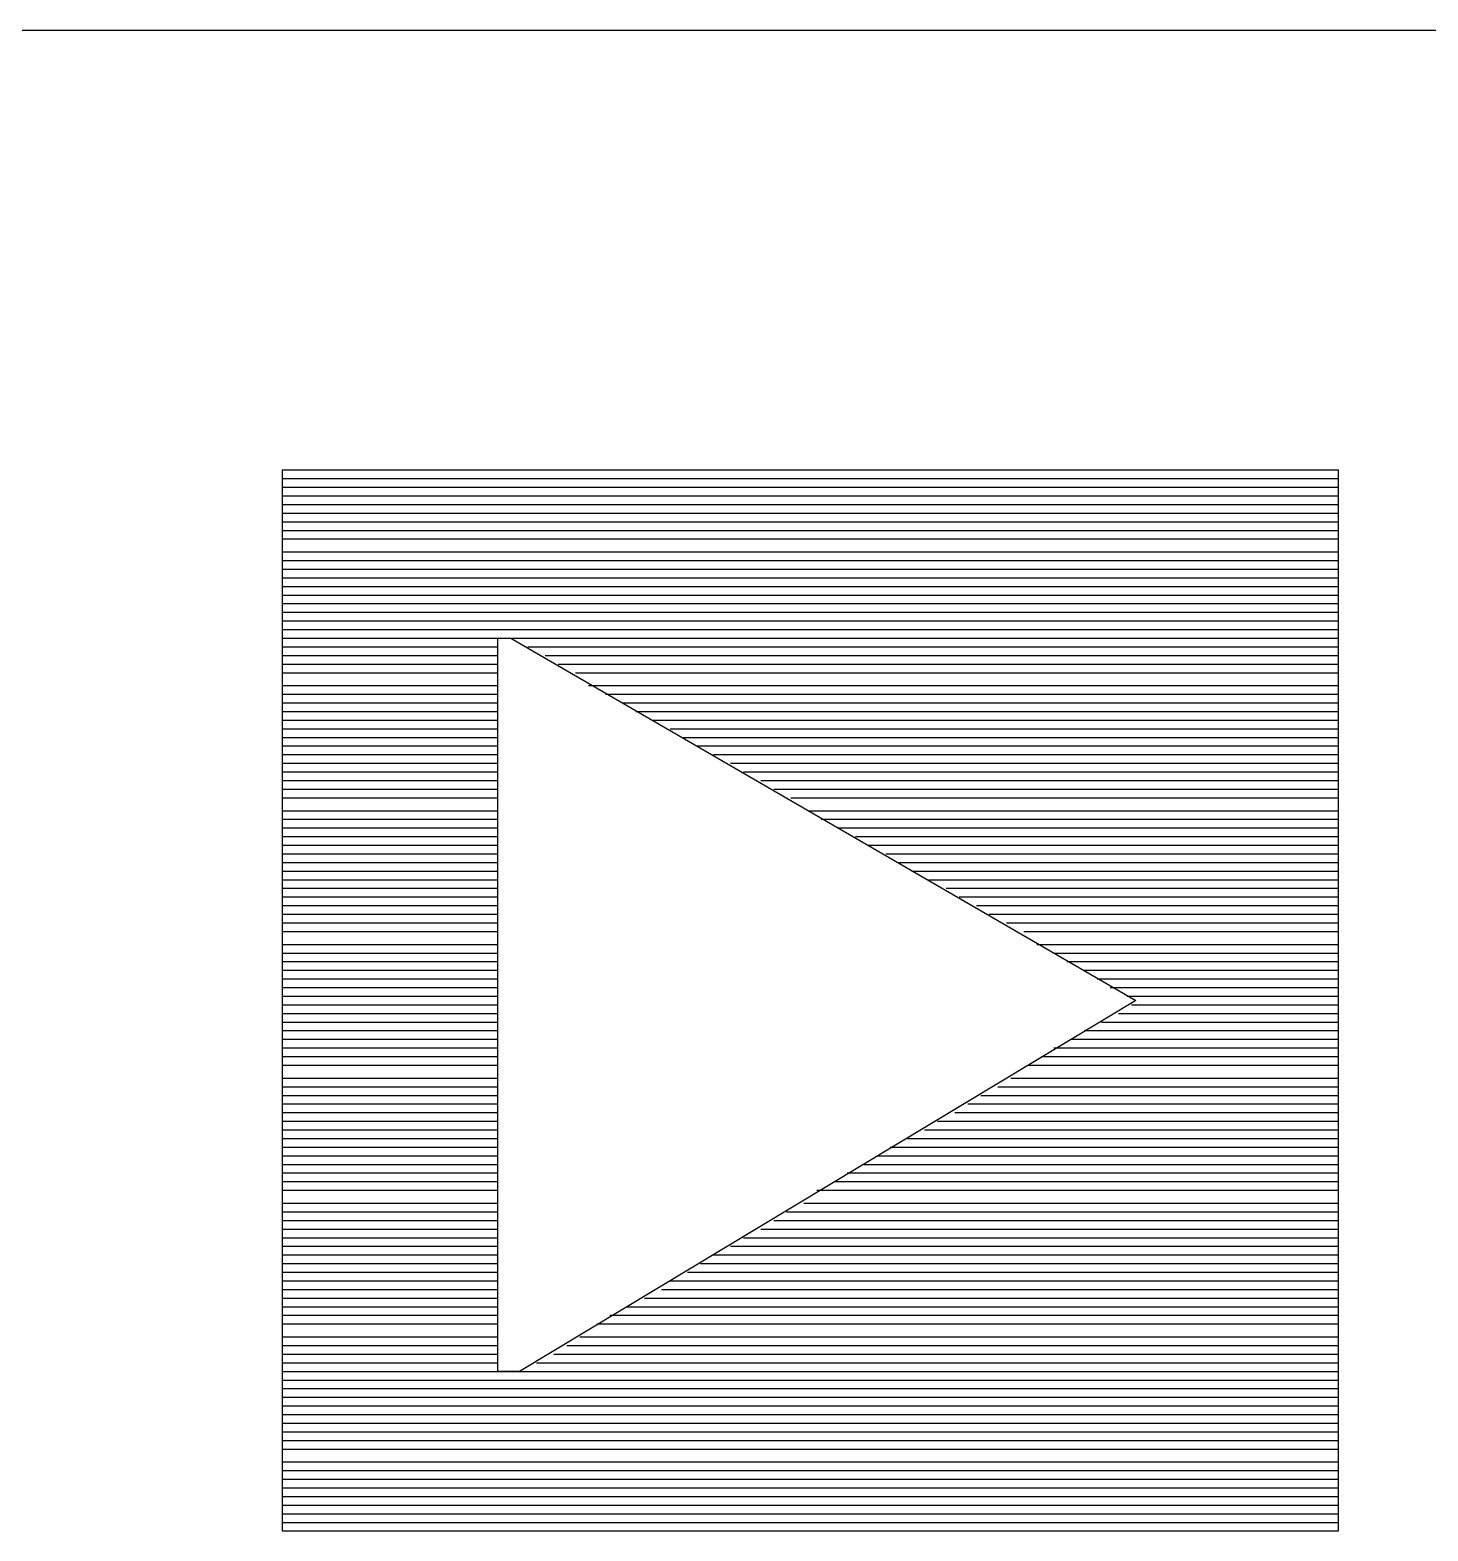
# Model space of a CAD drawing. Extents: x 11.9 to 28.1, y 10.8 to 21.2.
# Drawn here: x 25.6135 to 25.9378, y 11.701 to 12.049 of the extents above; entities that cross this region are included whole.
import ezdxf

# ---------------------------------------------------------------- set-up
doc = ezdxf.new("R2010")
doc.units = 0
doc.header["$MEASUREMENT"] = 0
doc.layers.add('LAYNR1', color=2, linetype='Continuous')

msp = doc.modelspace()

# ---------------------------------------------------------------- linework, layer by layer
at = {"layer": 'LAYNR1', "color": 7}
for points in [[(23.389, 12.049), (28.093, 12.049)], [(25.672, 11.947), (25.672, 11.701)], [(25.672, 11.947), (25.917, 11.947)], [(25.917, 11.701), (25.917, 11.947)], [(25.672, 11.945), (25.917, 11.945)], [(25.672, 11.943), (25.917, 11.943)], [(25.672, 11.941), (25.917, 11.941)], [(25.672, 11.939), (25.917, 11.939)], [(25.672, 11.937), (25.917, 11.937)], [(25.672, 11.935), (25.917, 11.935)], [(25.672, 11.933), (25.917, 11.933)], [(25.672, 11.931), (25.917, 11.931)], [(25.672, 11.928), (25.917, 11.928)], [(25.672, 11.926), (25.917, 11.926)], [(25.672, 11.924), (25.917, 11.924)], [(25.672, 11.922), (25.917, 11.922)], [(25.672, 11.92), (25.917, 11.92)], [(25.672, 11.918), (25.917, 11.918)], [(25.672, 11.916), (25.917, 11.916)], [(25.672, 11.914), (25.917, 11.914)], [(25.672, 11.912), (25.917, 11.912)], [(25.672, 11.91), (25.917, 11.91)], [(25.672, 11.908), (25.722, 11.908)], [(25.672, 11.906), (25.722, 11.906)], [(25.722, 11.738), (25.722, 11.908)], [(25.722, 11.908), (25.725, 11.908)], [(25.725, 11.908), (25.917, 11.908)], [(25.725, 11.908), (25.87, 11.824)], [(25.729, 11.906), (25.917, 11.906)], [(25.672, 11.904), (25.722, 11.904)], [(25.672, 11.902), (25.722, 11.902)], [(25.733, 11.904), (25.917, 11.904)], [(25.736, 11.902), (25.917, 11.902)], [(25.672, 11.9), (25.722, 11.9)], [(25.74, 11.9), (25.917, 11.9)], [(25.672, 11.897), (25.722, 11.897)], [(25.672, 11.895), (25.722, 11.895)], [(25.743, 11.897), (25.917, 11.897)], [(25.747, 11.895), (25.917, 11.895)], [(25.672, 11.893), (25.722, 11.893)], [(25.751, 11.893), (25.917, 11.893)], [(25.672, 11.891), (25.722, 11.891)], [(25.672, 11.889), (25.722, 11.889)], [(25.754, 11.891), (25.917, 11.891)], [(25.758, 11.889), (25.917, 11.889)], [(25.672, 11.887), (25.722, 11.887)], [(25.672, 11.885), (25.722, 11.885)], [(25.762, 11.887), (25.917, 11.887)], [(25.765, 11.885), (25.917, 11.885)], [(25.672, 11.883), (25.722, 11.883)], [(25.672, 11.881), (25.722, 11.881)], [(25.768, 11.883), (25.917, 11.883)], [(25.772, 11.881), (25.917, 11.881)], [(25.672, 11.879), (25.722, 11.879)], [(25.776, 11.879), (25.917, 11.879)], [(25.672, 11.877), (25.722, 11.877)], [(25.672, 11.875), (25.722, 11.875)], [(25.779, 11.877), (25.917, 11.877)], [(25.783, 11.875), (25.917, 11.875)], [(25.672, 11.873), (25.722, 11.873)], [(25.672, 11.871), (25.722, 11.871)], [(25.786, 11.873), (25.917, 11.873)], [(25.79, 11.871), (25.917, 11.871)], [(25.672, 11.868), (25.722, 11.868)], [(25.794, 11.868), (25.917, 11.868)], [(25.672, 11.866), (25.722, 11.866)], [(25.672, 11.864), (25.722, 11.864)], [(25.797, 11.866), (25.917, 11.866)], [(25.801, 11.864), (25.917, 11.864)], [(25.672, 11.862), (25.722, 11.862)], [(25.672, 11.86), (25.722, 11.86)], [(25.805, 11.862), (25.917, 11.862)], [(25.808, 11.86), (25.917, 11.86)], [(25.672, 11.858), (25.722, 11.858)], [(25.812, 11.858), (25.917, 11.858)], [(25.672, 11.856), (25.722, 11.856)], [(25.672, 11.854), (25.722, 11.854)], [(25.815, 11.856), (25.917, 11.856)], [(25.818, 11.854), (25.917, 11.854)], [(25.672, 11.852), (25.722, 11.852)], [(25.672, 11.85), (25.722, 11.85)], [(25.822, 11.852), (25.917, 11.852)], [(25.826, 11.85), (25.917, 11.85)], [(25.672, 11.848), (25.722, 11.848)], [(25.672, 11.846), (25.722, 11.846)], [(25.829, 11.848), (25.917, 11.848)], [(25.833, 11.846), (25.917, 11.846)], [(25.672, 11.844), (25.722, 11.844)], [(25.836, 11.844), (25.917, 11.844)], [(25.672, 11.842), (25.722, 11.842)], [(25.672, 11.84), (25.722, 11.84)], [(25.84, 11.842), (25.917, 11.842)], [(25.844, 11.84), (25.917, 11.84)], [(25.672, 11.837), (25.722, 11.837)], [(25.847, 11.837), (25.917, 11.837)], [(25.672, 11.835), (25.722, 11.835)], [(25.672, 11.833), (25.722, 11.833)], [(25.851, 11.835), (25.917, 11.835)], [(25.854, 11.833), (25.917, 11.833)], [(25.672, 11.831), (25.722, 11.831)], [(25.672, 11.829), (25.722, 11.829)], [(25.858, 11.831), (25.917, 11.831)], [(25.861, 11.829), (25.917, 11.829)], [(25.672, 11.827), (25.722, 11.827)], [(25.864, 11.827), (25.917, 11.827)], [(25.672, 11.825), (25.722, 11.825)], [(25.672, 11.823), (25.722, 11.823)], [(25.87, 11.824), (25.727, 11.738)], [(25.868, 11.825), (25.917, 11.825)], [(25.869, 11.823), (25.917, 11.823)], [(25.672, 11.821), (25.722, 11.821)], [(25.672, 11.819), (25.722, 11.819)], [(25.862, 11.819), (25.917, 11.819)], [(25.866, 11.821), (25.917, 11.821)], [(25.672, 11.817), (25.722, 11.817)], [(25.672, 11.815), (25.722, 11.815)], [(25.855, 11.815), (25.917, 11.815)], [(25.858, 11.817), (25.917, 11.817)], [(25.672, 11.813), (25.722, 11.813)], [(25.851, 11.813), (25.917, 11.813)], [(25.672, 11.811), (25.722, 11.811)], [(25.672, 11.809), (25.722, 11.809)], [(25.845, 11.809), (25.917, 11.809)], [(25.848, 11.811), (25.917, 11.811)], [(25.672, 11.806), (25.722, 11.806)], [(25.841, 11.806), (25.917, 11.806)], [(25.672, 11.804), (25.722, 11.804)], [(25.672, 11.802), (25.722, 11.802)], [(25.834, 11.802), (25.917, 11.802)], [(25.838, 11.804), (25.917, 11.804)], [(25.672, 11.8), (25.722, 11.8)], [(25.672, 11.798), (25.722, 11.798)], [(25.828, 11.798), (25.917, 11.798)], [(25.831, 11.8), (25.917, 11.8)], [(25.672, 11.796), (25.722, 11.796)], [(25.672, 11.794), (25.722, 11.794)], [(25.821, 11.794), (25.917, 11.794)], [(25.824, 11.796), (25.917, 11.796)], [(25.672, 11.792), (25.722, 11.792)], [(25.817, 11.792), (25.917, 11.792)], [(25.672, 11.79), (25.722, 11.79)], [(25.672, 11.788), (25.722, 11.788)], [(25.81, 11.788), (25.917, 11.788)], [(25.813, 11.79), (25.917, 11.79)], [(25.672, 11.786), (25.722, 11.786)], [(25.672, 11.784), (25.722, 11.784)], [(25.803, 11.784), (25.917, 11.784)], [(25.807, 11.786), (25.917, 11.786)], [(25.672, 11.782), (25.722, 11.782)], [(25.672, 11.78), (25.722, 11.78)], [(25.796, 11.78), (25.917, 11.78)], [(25.8, 11.782), (25.917, 11.782)], [(25.672, 11.777), (25.722, 11.777)], [(25.793, 11.777), (25.917, 11.777)], [(25.672, 11.775), (25.722, 11.775)], [(25.672, 11.773), (25.722, 11.773)], [(25.786, 11.773), (25.917, 11.773)], [(25.789, 11.775), (25.917, 11.775)], [(25.672, 11.771), (25.722, 11.771)], [(25.783, 11.771), (25.917, 11.771)], [(25.672, 11.769), (25.722, 11.769)], [(25.672, 11.767), (25.722, 11.767)], [(25.776, 11.767), (25.917, 11.767)], [(25.779, 11.769), (25.917, 11.769)], [(25.672, 11.765), (25.722, 11.765)], [(25.672, 11.763), (25.722, 11.763)], [(25.769, 11.763), (25.917, 11.763)], [(25.772, 11.765), (25.917, 11.765)], [(25.672, 11.761), (25.722, 11.761)], [(25.672, 11.759), (25.722, 11.759)], [(25.762, 11.759), (25.917, 11.759)], [(25.766, 11.761), (25.917, 11.761)], [(25.672, 11.757), (25.722, 11.757)], [(25.76, 11.757), (25.917, 11.757)], [(25.672, 11.755), (25.722, 11.755)], [(25.672, 11.753), (25.722, 11.753)], [(25.752, 11.753), (25.917, 11.753)], [(25.756, 11.755), (25.917, 11.755)], [(25.672, 11.751), (25.722, 11.751)], [(25.672, 11.749), (25.722, 11.749)], [(25.745, 11.749), (25.917, 11.749)], [(25.748, 11.751), (25.917, 11.751)], [(25.672, 11.746), (25.722, 11.746)], [(25.741, 11.746), (25.917, 11.746)], [(25.672, 11.744), (25.722, 11.744)], [(25.672, 11.742), (25.722, 11.742)], [(25.735, 11.742), (25.917, 11.742)], [(25.738, 11.744), (25.917, 11.744)], [(25.672, 11.74), (25.722, 11.74)], [(25.731, 11.74), (25.917, 11.74)], [(25.672, 11.738), (25.917, 11.738)], [(25.672, 11.736), (25.917, 11.736)], [(25.727, 11.738), (25.722, 11.738)], [(25.672, 11.734), (25.917, 11.734)], [(25.672, 11.732), (25.917, 11.732)], [(25.672, 11.73), (25.917, 11.73)], [(25.672, 11.728), (25.917, 11.728)], [(25.672, 11.726), (25.917, 11.726)], [(25.672, 11.724), (25.917, 11.724)], [(25.672, 11.722), (25.917, 11.722)], [(25.672, 11.72), (25.917, 11.72)], [(25.672, 11.717), (25.917, 11.717)], [(25.672, 11.715), (25.917, 11.715)], [(25.672, 11.713), (25.917, 11.713)], [(25.672, 11.711), (25.917, 11.711)], [(25.672, 11.709), (25.917, 11.709)], [(25.672, 11.707), (25.917, 11.707)], [(25.672, 11.705), (25.917, 11.705)], [(25.672, 11.703), (25.917, 11.703)], [(25.672, 11.701), (25.917, 11.701)], [(25.672, 11.701), (25.917, 11.701)]]:
    msp.add_lwpolyline(points, dxfattribs=at)

doc.saveas('drawing.dxf')
